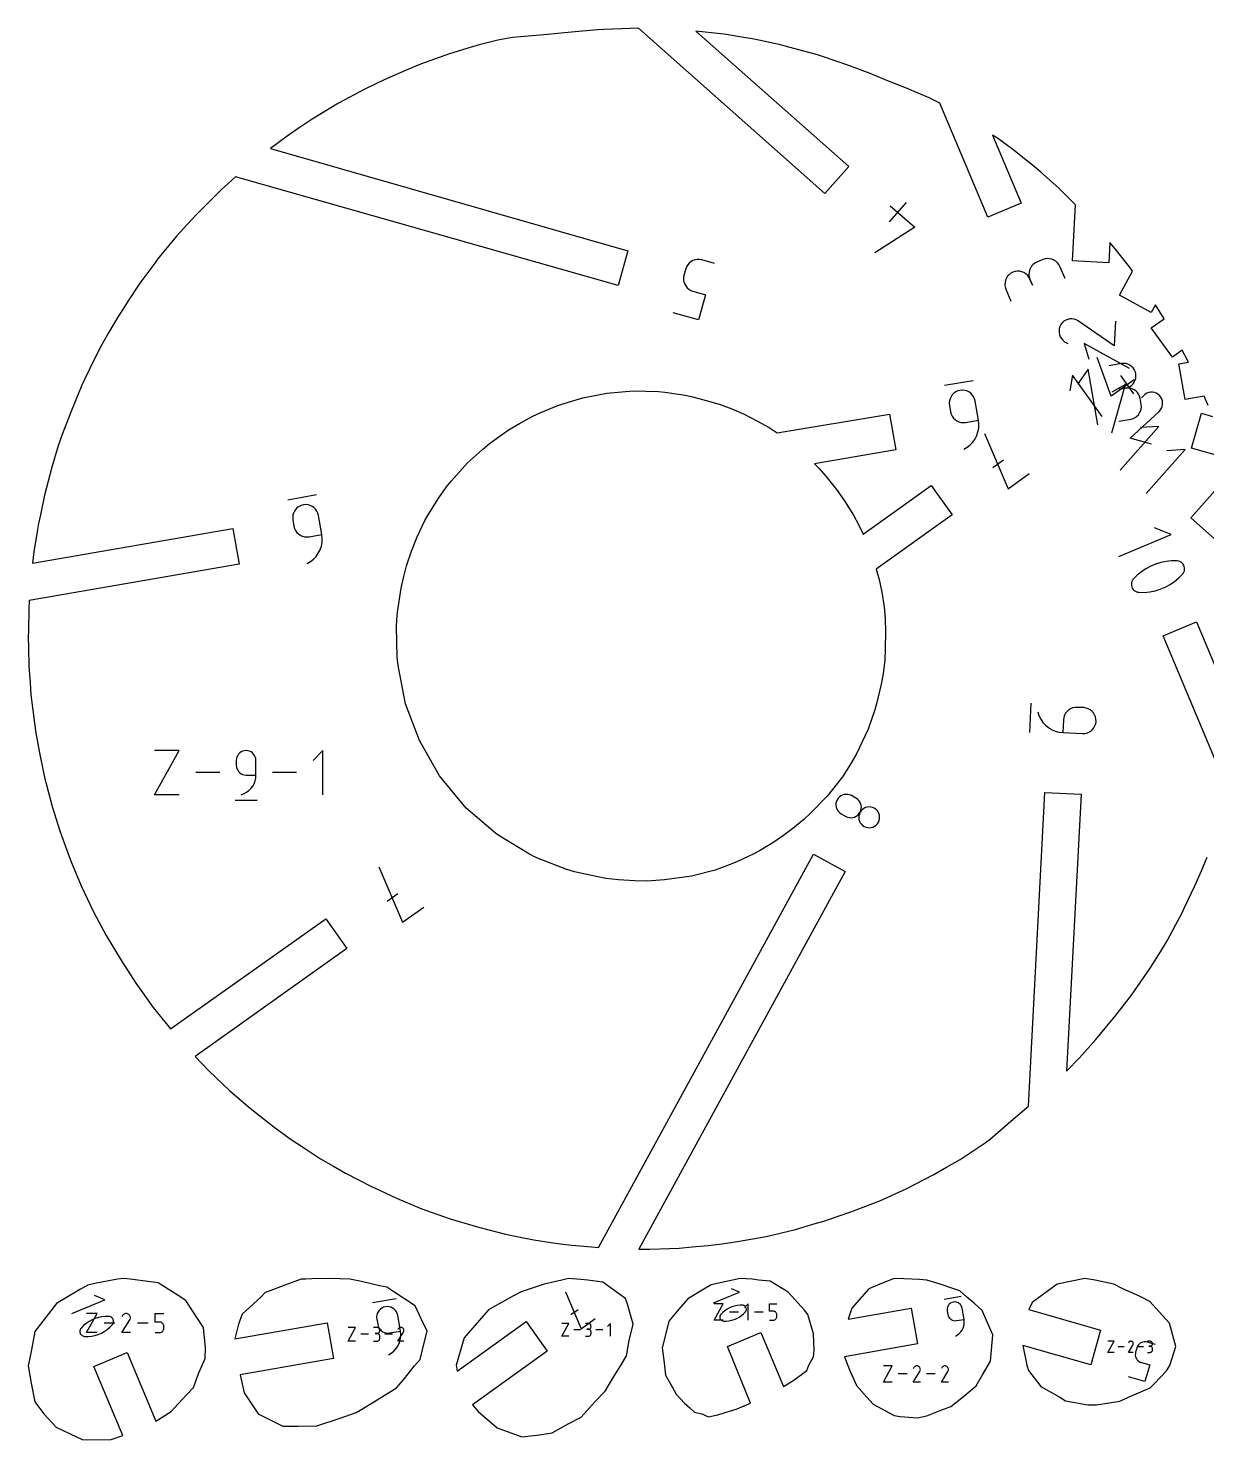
# Model space of a CAD drawing. Extents: x 1175 to 2208, y 2102 to 2749.
# Drawn here: x 1764.1 to 1892.3, y 2143.4 to 2296.9 of the extents above; entities that cross this region are included whole.
import ezdxf

# ---------------------------------------------------------------- set-up
doc = ezdxf.new("R2010")
doc.units = 0
doc.layers.add('IMPORT_-_FTPFZRFGX82OPU8', color=18, linetype='CONTINUOUS')

msp = doc.modelspace()

# ---------------------------------------------------------------- linework, layer by layer
at = {"layer": 'IMPORT_-_FTPFZRFGX82OPU8'}
for points in [[(1892.4, 2255.88), (1891.97, 2256.92), (1889.9, 2256.56), (1889.22, 2260.44), (1890.28, 2260.62), (1889.59, 2261.91), (1888.51, 2261.14), (1886.22, 2264.34), (1887.6, 2265.33), (1886.67, 2266.83), (1886.21, 2266), (1882.76, 2267.89), (1884.18, 2270.49), (1883.85, 2270.96), (1882.28, 2272.94), (1881.7, 2273.63), (1881.58, 2271.4), (1877.65, 2271.61), (1877.97, 2277.7), (1876.83, 2278.83), (1876.11, 2279.55), (1874.2, 2281.25), (1873.73, 2281.68), (1873.3, 2282.03), (1871.15, 2283.74), (1869.47, 2284.95), (1868.96, 2285.31), (1872.06, 2277.91), (1868.43, 2276.39), (1863.23, 2288.79), (1862.07, 2289.35), (1859.67, 2290.37), (1859.03, 2290.61), (1857.45, 2291.25), (1855.63, 2292), (1855.05, 2292.22), (1853.91, 2292.64), (1852.37, 2293.21), (1849.89, 2294.02), (1846.4, 2294.98), (1845.9, 2295.1), (1843.02, 2295.72), (1841.68, 2295.94), (1839.74, 2296.26), (1838.7, 2296.39), (1836.69, 2296.62), (1853.3, 2281.9), (1850.69, 2278.96), (1830.42, 2296.92), (1829.53, 2296.9), (1826.65, 2296.79), (1825.99, 2296.75), (1823.15, 2296.49), (1820.53, 2296.25), (1819.75, 2296.17), (1816.74, 2295.93), (1815.14, 2295.61), (1813.1, 2295.1), (1812.14, 2294.81), (1809.87, 2294.12), (1807.74, 2293.38), (1806.72, 2293.01), (1805.1, 2292.33), (1803.67, 2291.71), (1802.79, 2291.31), (1800.68, 2290.31), (1797.81, 2288.78), (1794.93, 2287.04), (1793.41, 2286.01), (1792.22, 2285.2), (1790.41, 2283.86), (1829.29, 2272.73), (1828.22, 2268.95), (1786.59, 2280.76), (1785.01, 2279.31), (1784.05, 2278.38), (1782.37, 2276.67), (1781.35, 2275.56), (1780.19, 2274.29), (1778.64, 2272.41), (1778.13, 2271.79), (1777.81, 2271.37), (1776.21, 2269.19), (1774.85, 2267.16), (1774.44, 2266.52), (1773.85, 2265.58), (1772.78, 2263.8), (1772.04, 2262.46), (1771.26, 2260.98), (1770.16, 2258.72), (1769.87, 2258.11), (1768.68, 2255.17), (1767.75, 2252.75), (1767.56, 2252.22), (1767.33, 2251.51), (1766.63, 2249.19), (1766.18, 2247.52), (1765.82, 2246.14), (1765.38, 2244.01), (1765.19, 2243.07), (1765.07, 2242.39), (1764.68, 2239.98), (1764.53, 2238.73), (1786.32, 2242.52), (1786.99, 2238.64), (1764.17, 2234.67), (1764.11, 2233.74), (1764.07, 2231.48), (1764.06, 2230.63), (1764.08, 2229.56), (1764.13, 2227.53), (1764.25, 2225.77), (1764.34, 2224.43), (1764.55, 2222.76), (1764.72, 2221.34), (1764.9, 2220.29), (1765.24, 2218.29), (1765.73, 2215.97), (1765.88, 2215.28), (1766.05, 2214.64), (1766.66, 2212.29), (1767.5, 2209.63), (1767.68, 2209.11), (1768.66, 2206.45), (1769.83, 2203.64), (1771.15, 2200.83), (1772.54, 2198.25), (1774.19, 2195.48), (1775.75, 2193.08), (1777.66, 2190.41), (1779.54, 2188.08), (1796.41, 2200.05), (1798.7, 2196.85), (1782.23, 2185.07), (1783.66, 2183.57), (1785.98, 2181.35), (1787.97, 2179.65), (1788.73, 2179.03), (1790.76, 2177.45), (1792.56, 2176.15), (1793.26, 2175.65), (1794.2, 2175.04), (1795.86, 2173.96), (1797.27, 2173.15), (1798.56, 2172.4), (1800.05, 2171.63), (1801.31, 2170.98), (1802.34, 2170.5), (1804.12, 2169.67), (1806.68, 2168.61), (1807.26, 2168.39), (1809.96, 2167.44), (1812.67, 2166.63), (1813.34, 2166.44), (1815.98, 2165.77), (1817.76, 2165.4), (1819.07, 2165.15), (1820.9, 2164.85), (1822.2, 2164.66), (1823.2, 2164.56), (1825.33, 2164.37), (1826.07, 2164.31), (1849.48, 2207.09), (1852.93, 2205.2), (1830.46, 2164.14), (1831.67, 2164.13), (1833.82, 2164.2), (1834.86, 2164.24), (1836.26, 2164.37), (1838.03, 2164.55), (1839.24, 2164.69), (1841.2, 2164.96), (1844.33, 2165.52), (1847.51, 2166.29), (1849.67, 2166.91), (1850.6, 2167.18), (1852.06, 2167.67), (1853.66, 2168.22), (1854.59, 2168.58), (1856.7, 2169.4), (1859.56, 2170.71), (1862.57, 2172.26), (1863.94, 2173.04), (1865.42, 2173.9), (1868.26, 2175.77), (1868.74, 2176.15), (1871.2, 2178.29), (1871.9, 2178.89), (1872.86, 2179.67), (1874.64, 2213.81), (1878.57, 2213.61), (1877.01, 2183.49), (1878.41, 2184.96), (1880.19, 2186.95), (1881.21, 2188.16), (1882.28, 2189.46), (1884.06, 2191.75), (1884.73, 2192.7), (1886.16, 2194.82), (1887.2, 2196.48), (1887.93, 2197.67), (1888.89, 2199.44), (1889.52, 2200.64), (1889.84, 2201.28), (1890.96, 2203.64), (1891.66, 2205.28), (1892.28, 2206.76)], [(1857.83, 2277.62), (1860.48, 2275.27), (1856.13, 2272.5)], [(1859.57, 2277.98), (1857.69, 2275.86)], [(1838.69, 2271.34), (1837.33, 2271.73), (1837.08, 2271.77), (1836.83, 2271.78), (1836.59, 2271.73), (1836.36, 2271.65), (1836.15, 2271.54), (1835.96, 2271.38), (1835.8, 2271.2), (1835.67, 2270.99), (1835.58, 2270.75), (1835.38, 2270.07), (1835.34, 2269.82), (1835.33, 2269.57), (1835.37, 2269.33), (1835.46, 2269.1), (1835.57, 2268.89), (1835.73, 2268.7), (1835.91, 2268.54), (1836.12, 2268.41), (1836.36, 2268.32), (1837.72, 2267.93), (1836.95, 2265.2), (1834.22, 2265.97)], [(1876.83, 2269.69), (1876.28, 2271), (1876.16, 2271.23), (1876.01, 2271.42), (1875.83, 2271.58), (1875.62, 2271.71), (1875.4, 2271.8), (1875.16, 2271.86), (1874.92, 2271.87), (1874.67, 2271.84), (1874.43, 2271.76), (1873.77, 2271.48), (1873.55, 2271.37), (1873.35, 2271.21), (1873.19, 2271.03), (1873.06, 2270.83), (1872.97, 2270.6), (1872.92, 2270.37), (1872.91, 2270.12), (1872.94, 2269.88), (1873.02, 2269.63), (1873.29, 2268.98), (1873.02, 2269.63), (1872.9, 2269.86), (1872.74, 2270.05), (1872.56, 2270.22), (1872.36, 2270.34), (1872.13, 2270.44), (1871.9, 2270.49), (1871.65, 2270.5), (1871.4, 2270.47), (1871.16, 2270.39), (1870.94, 2270.27), (1870.74, 2270.12), (1870.58, 2269.94), (1870.45, 2269.73), (1870.36, 2269.51), (1870.31, 2269.27), (1870.29, 2269.03), (1870.33, 2268.78), (1870.4, 2268.54), (1870.95, 2267.23)], [(1882.33, 2265.07), (1882.19, 2262.37), (1878.3, 2265.07), (1878.3, 2265.08), (1878.29, 2265.08), (1878.29, 2265.08), (1878.29, 2265.09), (1878.28, 2265.09), (1878.28, 2265.09), (1878.27, 2265.1), (1878.27, 2265.1), (1878.27, 2265.1), (1878.05, 2265.22), (1877.82, 2265.29), (1877.59, 2265.32), (1877.36, 2265.31), (1877.14, 2265.26), (1876.92, 2265.18), (1876.72, 2265.05), (1876.54, 2264.9), (1876.39, 2264.71), (1876.28, 2264.49), (1876.21, 2264.26), (1876.18, 2264.03), (1876.19, 2263.8), (1876.24, 2263.58), (1876.32, 2263.36), (1876.44, 2263.16), (1876.6, 2262.99), (1876.79, 2262.83), (1877.13, 2262.64)], [(1883.86, 2259.93), (1878.91, 2262.64), (1879.41, 2260.94)], [(1880.4, 2253.8), (1879.35, 2259.83), (1878.24, 2258.26)], [(1884.35, 2258.69), (1881.85, 2256.9), (1880.34, 2261.11)], [(1882.67, 2254.19), (1884.01, 2254.42), (1884.25, 2254.49), (1884.46, 2254.59), (1884.65, 2254.73), (1884.82, 2254.89), (1884.95, 2255.08), (1885.05, 2255.29), (1885.11, 2255.51), (1885.14, 2255.75), (1885.11, 2256), (1885, 2256.67), (1884.93, 2256.9), (1884.83, 2257.12), (1884.7, 2257.31), (1884.53, 2257.47), (1884.34, 2257.61), (1884.13, 2257.71), (1883.91, 2257.77), (1883.67, 2257.79), (1883.42, 2257.77), (1882.75, 2257.66), (1883.42, 2257.77), (1883.66, 2257.84), (1883.88, 2257.94), (1884.07, 2258.07), (1884.23, 2258.24), (1884.37, 2258.43), (1884.47, 2258.64), (1884.53, 2258.86), (1884.55, 2259.1), (1884.53, 2259.35), (1884.47, 2259.58), (1884.37, 2259.8), (1884.23, 2259.99), (1884.07, 2260.15), (1883.88, 2260.29), (1883.67, 2260.39), (1883.44, 2260.45), (1883.2, 2260.47), (1882.96, 2260.45), (1881.62, 2260.22)], [(1866.85, 2258.59), (1863.71, 2258.05)], [(1880.88, 2254.69), (1877.66, 2259.19), (1877.37, 2257.47)], [(1884.32, 2257.15), (1882.89, 2259.15)], [(1865.81, 2251.13), (1866.18, 2251.35), (1866.51, 2251.61), (1866.8, 2251.92), (1867.04, 2252.26), (1867.23, 2252.63), (1867.36, 2253.02), (1867.44, 2253.44), (1867.46, 2253.86), (1867.42, 2254.29), (1867.05, 2256.38), (1866.99, 2256.63), (1866.88, 2256.85), (1866.74, 2257.05), (1866.57, 2257.22), (1866.37, 2257.36), (1866.15, 2257.47), (1865.92, 2257.53), (1865.67, 2257.56), (1865.41, 2257.53), (1865.17, 2257.47), (1864.94, 2257.36), (1864.74, 2257.22), (1864.57, 2257.05), (1864.43, 2256.85), (1864.33, 2256.63), (1864.26, 2256.4), (1864.24, 2256.15), (1864.26, 2255.89), (1864.38, 2255.2), (1864.45, 2254.95), (1864.56, 2254.73), (1864.7, 2254.53), (1864.87, 2254.36), (1865.07, 2254.22), (1865.28, 2254.11), (1865.52, 2254.05), (1865.77, 2254.03), (1866.02, 2254.05), (1867.42, 2254.29)], [(1881.92, 2252.91), (1883.42, 2258.18), (1881.91, 2257.34)], [(1886.24, 2251.69), (1883.9, 2252.35), (1887.05, 2255.22), (1887.06, 2255.22), (1887.06, 2255.22), (1887.06, 2255.23), (1887.07, 2255.23), (1887.07, 2255.23), (1887.07, 2255.24), (1887.08, 2255.24), (1887.08, 2255.24), (1887.08, 2255.25), (1887.23, 2255.41), (1887.33, 2255.6), (1887.41, 2255.79), (1887.45, 2256), (1887.45, 2256.21), (1887.42, 2256.41), (1887.35, 2256.61), (1887.25, 2256.8), (1887.11, 2256.97), (1886.94, 2257.11), (1886.76, 2257.22), (1886.56, 2257.29), (1886.36, 2257.33), (1886.15, 2257.33), (1885.94, 2257.3), (1885.74, 2257.23), (1885.56, 2257.13), (1885.39, 2256.99), (1885.15, 2256.74)], [(1894.44, 2250.16), (1890.6, 2251.25), (1891.67, 2255.04), (1892.86, 2254.7)], [(1868.08, 2252.85), (1870.64, 2246.84), (1872.94, 2248.49)], [(1882.82, 2248.84), (1887.05, 2253.62), (1885.05, 2253.5)], [(1885.67, 2246.32), (1889.9, 2251.09), (1887.9, 2250.97)], [(1868.98, 2249.15), (1870.14, 2249.97)], [(1795.42, 2246.16), (1792.28, 2245.61)], [(1896.92, 2237.98), (1890.51, 2243.66), (1893.13, 2246.6)], [(1794.38, 2238.69), (1794.76, 2238.91), (1795.09, 2239.17), (1795.38, 2239.48), (1795.61, 2239.82), (1795.8, 2240.19), (1795.94, 2240.59), (1796.02, 2241), (1796.04, 2241.42), (1795.99, 2241.85), (1795.63, 2243.94), (1795.56, 2244.19), (1795.46, 2244.41), (1795.31, 2244.61), (1795.14, 2244.79), (1794.94, 2244.92), (1794.73, 2245.03), (1794.49, 2245.09), (1794.24, 2245.12), (1793.99, 2245.1), (1793.74, 2245.03), (1793.52, 2244.92), (1793.32, 2244.78), (1793.15, 2244.61), (1793.01, 2244.41), (1792.9, 2244.19), (1792.84, 2243.96), (1792.82, 2243.71), (1792.84, 2243.46), (1792.96, 2242.76), (1793.02, 2242.51), (1793.13, 2242.29), (1793.27, 2242.09), (1793.44, 2241.92), (1793.64, 2241.78), (1793.86, 2241.68), (1794.09, 2241.61), (1794.34, 2241.59), (1794.6, 2241.61), (1795.99, 2241.85)], [(1882.7, 2239.48), (1888.36, 2241.85), (1886.58, 2242.58)], [(1894.61, 2213.91), (1887.52, 2230.84), (1891.15, 2232.36), (1896.21, 2220.27)], [(1873.12, 2223.5), (1872.96, 2220.32)], [(1873.87, 2222.58), (1874, 2222.16), (1874.19, 2221.78), (1874.42, 2221.43), (1874.7, 2221.13), (1875.02, 2220.86), (1875.37, 2220.64), (1875.76, 2220.47), (1876.17, 2220.36), (1876.59, 2220.31), (1878.72, 2220.2), (1878.97, 2220.21), (1879.22, 2220.26), (1879.44, 2220.35), (1879.65, 2220.48), (1879.83, 2220.64), (1879.98, 2220.83), (1880.09, 2221.05), (1880.17, 2221.28), (1880.21, 2221.54), (1880.2, 2221.79), (1880.15, 2222.03), (1880.05, 2222.26), (1879.92, 2222.47), (1879.76, 2222.64), (1879.57, 2222.79), (1879.36, 2222.91), (1879.12, 2222.99), (1878.87, 2223.03), (1878.16, 2223.06), (1877.9, 2223.05), (1877.66, 2223), (1877.43, 2222.91), (1877.23, 2222.78), (1877.05, 2222.61), (1876.9, 2222.42), (1876.78, 2222.21), (1876.7, 2221.97), (1876.67, 2221.72), (1876.59, 2220.31)], [(1780.47, 2213.56), (1777.8, 2213.56), (1780.47, 2218.36), (1777.8, 2218.36)], [(1787.22, 2213.56), (1787.53, 2213.68), (1787.81, 2213.83), (1788.06, 2214.02), (1788.28, 2214.24), (1788.47, 2214.49), (1788.62, 2214.76), (1788.73, 2215.06), (1788.8, 2215.37), (1788.82, 2215.69), (1788.82, 2217.29), (1788.8, 2217.49), (1788.75, 2217.67), (1788.68, 2217.83), (1788.57, 2217.98), (1788.44, 2218.11), (1788.29, 2218.22), (1788.13, 2218.29), (1787.95, 2218.34), (1787.76, 2218.36), (1787.56, 2218.34), (1787.38, 2218.29), (1787.22, 2218.22), (1787.07, 2218.11), (1786.94, 2217.98), (1786.84, 2217.83), (1786.76, 2217.67), (1786.71, 2217.49), (1786.69, 2217.29), (1786.69, 2216.76), (1786.71, 2216.57), (1786.76, 2216.39), (1786.84, 2216.22), (1786.94, 2216.07), (1787.07, 2215.94), (1787.22, 2215.84), (1787.38, 2215.76), (1787.56, 2215.71), (1787.76, 2215.69), (1788.82, 2215.69)], [(1796.11, 2213.56), (1796.11, 2218.36), (1795.04, 2217.29)], [(1784.89, 2215.96), (1782.27, 2215.96)], [(1793.24, 2215.96), (1790.62, 2215.96)], [(1786.56, 2212.96), (1788.96, 2212.96)], [(1802.2, 2205.7), (1804.76, 2199.69), (1807.07, 2201.34)], [(1803.11, 2202), (1804.26, 2202.83)], [(1768.81, 2157.12), (1772.4, 2158.63), (1771.27, 2159.09)], [(1804.08, 2158.74), (1801.51, 2158.29)], [(1822.49, 2159.49), (1824.19, 2155.48), (1825.73, 2156.58)], [(1838.61, 2158.28), (1841.44, 2159.46), (1840.55, 2159.83)], [(1865.52, 2158.99), (1863.7, 2158.67)], [(1771.55, 2155.06), (1770.39, 2155.06), (1771.55, 2157.14), (1770.39, 2157.14)], [(1775.17, 2155.06), (1774.25, 2155.06), (1775.1, 2156.43), (1775.1, 2156.43), (1775.11, 2156.43), (1775.11, 2156.43), (1775.11, 2156.44), (1775.11, 2156.44), (1775.11, 2156.44), (1775.11, 2156.44), (1775.11, 2156.44), (1775.11, 2156.44), (1775.15, 2156.52), (1775.17, 2156.6), (1775.17, 2156.68), (1775.17, 2156.76), (1775.15, 2156.83), (1775.11, 2156.9), (1775.07, 2156.97), (1775.01, 2157.03), (1774.94, 2157.08), (1774.87, 2157.11), (1774.79, 2157.13), (1774.71, 2157.14), (1774.63, 2157.13), (1774.55, 2157.11), (1774.48, 2157.08), (1774.42, 2157.03), (1774.36, 2156.97), (1774.31, 2156.91), (1774.25, 2156.79)], [(1777.87, 2155.06), (1778.34, 2155.06), (1778.42, 2155.06), (1778.5, 2155.08), (1778.57, 2155.12), (1778.63, 2155.16), (1778.69, 2155.22), (1778.73, 2155.28), (1778.77, 2155.36), (1778.79, 2155.44), (1778.8, 2155.52), (1778.8, 2155.75), (1778.79, 2155.83), (1778.77, 2155.91), (1778.73, 2155.98), (1778.69, 2156.05), (1778.63, 2156.1), (1778.57, 2156.15), (1778.5, 2156.18), (1778.42, 2156.2), (1778.34, 2156.21), (1777.87, 2156.21), (1777.87, 2157.14), (1778.8, 2157.14)], [(1803.23, 2152.64), (1803.54, 2152.82), (1803.81, 2153.03), (1804.04, 2153.29), (1804.24, 2153.56), (1804.39, 2153.87), (1804.5, 2154.19), (1804.56, 2154.52), (1804.58, 2154.87), (1804.54, 2155.22), (1804.25, 2156.93), (1804.19, 2157.13), (1804.11, 2157.31), (1803.99, 2157.48), (1803.85, 2157.62), (1803.69, 2157.73), (1803.51, 2157.82), (1803.32, 2157.87), (1803.12, 2157.89), (1802.91, 2157.87), (1802.71, 2157.82), (1802.52, 2157.73), (1802.36, 2157.62), (1802.22, 2157.48), (1802.11, 2157.31), (1802.02, 2157.13), (1801.97, 2156.94), (1801.95, 2156.74), (1801.97, 2156.53), (1802.07, 2155.96), (1802.12, 2155.76), (1802.21, 2155.58), (1802.32, 2155.42), (1802.46, 2155.28), (1802.62, 2155.16), (1802.8, 2155.08), (1802.99, 2155.03), (1803.2, 2155.01), (1803.4, 2155.02), (1804.54, 2155.22)], [(1823.09, 2157.02), (1823.86, 2157.57)], [(1839.65, 2156.4), (1838.66, 2156.4), (1839.65, 2158.19), (1838.66, 2158.19)], [(1841.3, 2157.29), (1840.32, 2157.29)], [(1842.37, 2156.4), (1842.37, 2158.19), (1841.97, 2157.79)], [(1844.01, 2157.29), (1843.04, 2157.29)], [(1844.68, 2156.4), (1845.08, 2156.4), (1845.15, 2156.41), (1845.22, 2156.43), (1845.28, 2156.46), (1845.34, 2156.49), (1845.38, 2156.54), (1845.42, 2156.6), (1845.45, 2156.66), (1845.47, 2156.73), (1845.48, 2156.8), (1845.48, 2157), (1845.47, 2157.07), (1845.45, 2157.13), (1845.42, 2157.2), (1845.38, 2157.25), (1845.34, 2157.3), (1845.28, 2157.34), (1845.22, 2157.37), (1845.15, 2157.39), (1845.08, 2157.39), (1844.68, 2157.39), (1844.68, 2158.19), (1845.48, 2158.19)], [(1864.91, 2154.67), (1865.13, 2154.8), (1865.32, 2154.95), (1865.49, 2155.13), (1865.63, 2155.32), (1865.74, 2155.54), (1865.81, 2155.77), (1865.86, 2156.01), (1865.87, 2156.25), (1865.85, 2156.5), (1865.63, 2157.71), (1865.6, 2157.85), (1865.54, 2157.98), (1865.45, 2158.1), (1865.35, 2158.2), (1865.24, 2158.28), (1865.11, 2158.34), (1864.98, 2158.38), (1864.83, 2158.39), (1864.69, 2158.38), (1864.54, 2158.34), (1864.41, 2158.28), (1864.3, 2158.2), (1864.2, 2158.1), (1864.12, 2157.98), (1864.06, 2157.86), (1864.02, 2157.72), (1864.01, 2157.58), (1864.02, 2157.43), (1864.09, 2157.03), (1864.13, 2156.88), (1864.19, 2156.75), (1864.27, 2156.64), (1864.37, 2156.54), (1864.48, 2156.46), (1864.61, 2156.4), (1864.75, 2156.36), (1864.89, 2156.35), (1865.04, 2156.36), (1865.85, 2156.5)], [(1773.47, 2156.1), (1772.33, 2156.1)], [(1777.09, 2156.1), (1775.95, 2156.1)], [(1799.67, 2154.12), (1798.84, 2154.12), (1799.67, 2155.63), (1798.84, 2155.63)], [(1801.63, 2154.12), (1801.96, 2154.12), (1802.02, 2154.13), (1802.08, 2154.14), (1802.13, 2154.17), (1802.18, 2154.2), (1802.22, 2154.24), (1802.25, 2154.29), (1802.28, 2154.34), (1802.29, 2154.4), (1802.3, 2154.46), (1802.3, 2154.62), (1802.29, 2154.68), (1802.28, 2154.74), (1802.25, 2154.79), (1802.22, 2154.84), (1802.18, 2154.88), (1802.13, 2154.91), (1802.08, 2154.94), (1802.02, 2154.95), (1801.96, 2154.96), (1801.79, 2154.96), (1801.96, 2154.96), (1802.02, 2154.96), (1802.08, 2154.98), (1802.13, 2155), (1802.18, 2155.04), (1802.22, 2155.08), (1802.25, 2155.12), (1802.28, 2155.18), (1802.29, 2155.23), (1802.3, 2155.29), (1802.29, 2155.35), (1802.28, 2155.41), (1802.25, 2155.46), (1802.22, 2155.51), (1802.18, 2155.55), (1802.13, 2155.58), (1802.08, 2155.61), (1802.02, 2155.62), (1801.96, 2155.63), (1801.63, 2155.63)], [(1804.92, 2154.12), (1804.25, 2154.12), (1804.87, 2155.12), (1804.87, 2155.12), (1804.87, 2155.12), (1804.87, 2155.12), (1804.87, 2155.12), (1804.87, 2155.12), (1804.87, 2155.12), (1804.87, 2155.13), (1804.88, 2155.13), (1804.88, 2155.13), (1804.9, 2155.18), (1804.92, 2155.24), (1804.92, 2155.3), (1804.92, 2155.35), (1804.9, 2155.41), (1804.88, 2155.46), (1804.84, 2155.51), (1804.8, 2155.55), (1804.75, 2155.59), (1804.7, 2155.61), (1804.64, 2155.63), (1804.58, 2155.63), (1804.53, 2155.62), (1804.47, 2155.61), (1804.42, 2155.59), (1804.37, 2155.55), (1804.33, 2155.51), (1804.3, 2155.46), (1804.25, 2155.38)], [(1822.87, 2154.66), (1822.1, 2154.66), (1822.87, 2156.05), (1822.1, 2156.05)], [(1824.66, 2154.66), (1824.97, 2154.66), (1825.03, 2154.67), (1825.08, 2154.68), (1825.13, 2154.7), (1825.17, 2154.73), (1825.21, 2154.77), (1825.24, 2154.81), (1825.26, 2154.86), (1825.27, 2154.91), (1825.28, 2154.97), (1825.28, 2155.12), (1825.27, 2155.18), (1825.26, 2155.23), (1825.24, 2155.28), (1825.21, 2155.32), (1825.17, 2155.36), (1825.13, 2155.39), (1825.08, 2155.41), (1825.03, 2155.43), (1824.97, 2155.43), (1824.82, 2155.43), (1824.97, 2155.43), (1825.03, 2155.44), (1825.08, 2155.45), (1825.13, 2155.47), (1825.17, 2155.5), (1825.21, 2155.54), (1825.24, 2155.58), (1825.26, 2155.63), (1825.27, 2155.68), (1825.28, 2155.74), (1825.27, 2155.79), (1825.26, 2155.85), (1825.24, 2155.89), (1825.21, 2155.94), (1825.17, 2155.97), (1825.13, 2156), (1825.08, 2156.03), (1825.03, 2156.04), (1824.97, 2156.05), (1824.66, 2156.05)], [(1827.38, 2154.66), (1827.38, 2156.05), (1827.07, 2155.74)], [(1801.06, 2154.88), (1800.24, 2154.88)], [(1803.69, 2154.88), (1802.86, 2154.88)], [(1824.14, 2155.35), (1823.39, 2155.35)], [(1826.55, 2155.35), (1825.8, 2155.35)], [(1882.16, 2152.91), (1881.5, 2152.91), (1882.16, 2154.12), (1881.5, 2154.12)], [(1884.26, 2152.91), (1883.73, 2152.91), (1884.22, 2153.71), (1884.22, 2153.71), (1884.22, 2153.71), (1884.22, 2153.71), (1884.22, 2153.71), (1884.22, 2153.71), (1884.22, 2153.71), (1884.22, 2153.71), (1884.22, 2153.71), (1884.22, 2153.71), (1884.25, 2153.76), (1884.26, 2153.8), (1884.26, 2153.85), (1884.26, 2153.9), (1884.24, 2153.94), (1884.23, 2153.98), (1884.2, 2154.02), (1884.17, 2154.05), (1884.13, 2154.08), (1884.08, 2154.1), (1884.04, 2154.11), (1883.99, 2154.12), (1883.95, 2154.11), (1883.9, 2154.1), (1883.86, 2154.08), (1883.82, 2154.05), (1883.79, 2154.02), (1883.76, 2153.98), (1883.73, 2153.91)], [(1886.67, 2153.77), (1885.78, 2154.02), (1885.61, 2154.05), (1885.45, 2154.05), (1885.29, 2154.03), (1885.14, 2153.97), (1885.01, 2153.9), (1884.88, 2153.8), (1884.78, 2153.68), (1884.69, 2153.54), (1884.63, 2153.38), (1884.51, 2152.94), (1884.48, 2152.77), (1884.47, 2152.61), (1884.5, 2152.45), (1884.55, 2152.3), (1884.63, 2152.17), (1884.73, 2152.04), (1884.85, 2151.94), (1884.99, 2151.85), (1885.15, 2151.79), (1886.04, 2151.54), (1885.53, 2149.75), (1883.75, 2150.26)], [(1885.82, 2152.91), (1886.09, 2152.91), (1886.14, 2152.92), (1886.18, 2152.93), (1886.22, 2152.95), (1886.26, 2152.98), (1886.29, 2153.01), (1886.32, 2153.04), (1886.34, 2153.09), (1886.35, 2153.13), (1886.36, 2153.18), (1886.36, 2153.31), (1886.35, 2153.36), (1886.34, 2153.41), (1886.32, 2153.45), (1886.29, 2153.48), (1886.26, 2153.52), (1886.22, 2153.54), (1886.18, 2153.56), (1886.14, 2153.58), (1886.09, 2153.58), (1885.96, 2153.58), (1886.09, 2153.58), (1886.14, 2153.58), (1886.18, 2153.6), (1886.22, 2153.62), (1886.26, 2153.64), (1886.29, 2153.68), (1886.32, 2153.71), (1886.34, 2153.75), (1886.35, 2153.8), (1886.36, 2153.85), (1886.35, 2153.9), (1886.34, 2153.94), (1886.32, 2153.98), (1886.29, 2154.02), (1886.26, 2154.05), (1886.22, 2154.08), (1886.18, 2154.1), (1886.14, 2154.11), (1886.09, 2154.11), (1885.82, 2154.11)], [(1883.27, 2153.51), (1882.62, 2153.51)], [(1885.37, 2153.51), (1884.71, 2153.51)], [(1858.04, 2149.68), (1857.07, 2149.68), (1858.04, 2151.44), (1857.07, 2151.44)], [(1861.1, 2149.68), (1860.32, 2149.68), (1861.04, 2150.84), (1861.04, 2150.84), (1861.04, 2150.84), (1861.04, 2150.85), (1861.04, 2150.85), (1861.04, 2150.85), (1861.04, 2150.85), (1861.05, 2150.85), (1861.05, 2150.85), (1861.05, 2150.85), (1861.08, 2150.92), (1861.09, 2150.98), (1861.1, 2151.05), (1861.09, 2151.12), (1861.08, 2151.18), (1861.05, 2151.24), (1861.01, 2151.3), (1860.96, 2151.35), (1860.9, 2151.39), (1860.84, 2151.42), (1860.77, 2151.43), (1860.71, 2151.44), (1860.64, 2151.43), (1860.58, 2151.41), (1860.52, 2151.39), (1860.46, 2151.35), (1860.41, 2151.3), (1860.37, 2151.24), (1860.32, 2151.14)], [(1864.16, 2149.68), (1863.38, 2149.68), (1864.1, 2150.84), (1864.1, 2150.84), (1864.1, 2150.84), (1864.1, 2150.85), (1864.1, 2150.85), (1864.1, 2150.85), (1864.1, 2150.85), (1864.1, 2150.85), (1864.1, 2150.85), (1864.1, 2150.85), (1864.13, 2150.92), (1864.15, 2150.98), (1864.16, 2151.05), (1864.15, 2151.12), (1864.13, 2151.18), (1864.1, 2151.24), (1864.07, 2151.3), (1864.02, 2151.35), (1863.96, 2151.39), (1863.9, 2151.42), (1863.83, 2151.43), (1863.76, 2151.44), (1863.7, 2151.43), (1863.63, 2151.41), (1863.57, 2151.39), (1863.52, 2151.35), (1863.47, 2151.3), (1863.43, 2151.24), (1863.38, 2151.14)], [(1859.66, 2150.56), (1858.7, 2150.56)], [(1862.72, 2150.56), (1861.76, 2150.56)]]:
    msp.add_lwpolyline(points, dxfattribs=at)
for points in [[(1808.8, 2215.61), (1806.6, 2219.44), (1805.1, 2223.46), (1804.28, 2227.63), (1804.18, 2228.51), (1804.13, 2231.81), (1804.15, 2232.57), (1804.22, 2233.41), (1804.63, 2236.01), (1804.86, 2237.13), (1805.21, 2238.46), (1805.76, 2240.05), (1806.38, 2241.61), (1807.21, 2243.37), (1807.57, 2244.01), (1808.72, 2245.84), (1809.57, 2247.04), (1810.08, 2247.71), (1811.84, 2249.65), (1813.47, 2251.12), (1814.19, 2251.71), (1815.53, 2252.71), (1816.37, 2253.27), (1817.51, 2253.95), (1818.96, 2254.73), (1819.82, 2255.14), (1821.55, 2255.86), (1822.1, 2256.05), (1824.4, 2256.74), (1826.99, 2257.25), (1829.84, 2257.48), (1832.6, 2257.4), (1833.31, 2257.34), (1835.31, 2257.05), (1836.2, 2256.86), (1838.19, 2256.34), (1839.32, 2256.01), (1840.58, 2255.54), (1841.93, 2254.95), (1843.32, 2254.24), (1844.65, 2253.49), (1845.53, 2252.92), (1857.74, 2254.96), (1858.42, 2251.08), (1849.58, 2249.54), (1850.08, 2249.04), (1850.83, 2248.2), (1851.97, 2246.75), (1852.86, 2245.52), (1853.83, 2243.97), (1854.38, 2242.95), (1854.87, 2241.9), (1862.28, 2247.2), (1864.57, 2244), (1856.3, 2238.08), (1856.6, 2236.96), (1856.89, 2235.59), (1857.15, 2233.98), (1857.27, 2232.74), (1857.31, 2231.27), (1857.28, 2229.42), (1857.23, 2228.2), (1857.04, 2226.7), (1856.85, 2225.59), (1856.37, 2223.59), (1856.15, 2222.8), (1855.41, 2220.7), (1854.11, 2217.92), (1853.31, 2216.59), (1852.62, 2215.5), (1850.98, 2213.42), (1849.12, 2211.5), (1848.43, 2210.87), (1847.23, 2209.87), (1846.21, 2209.13), (1845.05, 2208.32), (1843.6, 2207.46), (1842.98, 2207.12), (1841.21, 2206.3), (1840.6, 2206.04), (1838.77, 2205.37), (1836.19, 2204.69), (1833.27, 2204.29), (1831.39, 2204.17), (1830.05, 2204.2), (1828.27, 2204.3), (1826.9, 2204.45), (1824.62, 2204.91), (1823.48, 2205.18), (1822.63, 2205.43), (1819.64, 2206.6), (1819.06, 2206.85), (1818.59, 2207.09), (1815.34, 2209.05), (1814.9, 2209.36), (1811.71, 2212.11)], [(1884.05, 2236.48), (1884.05, 2236.32), (1884.09, 2236.18), (1884.14, 2236.04), (1884.22, 2235.92), (1884.32, 2235.81), (1884.43, 2235.72), (1884.56, 2235.65), (1884.7, 2235.6), (1884.85, 2235.58), (1885.45, 2235.57), (1886.05, 2235.63), (1886.63, 2235.75), (1887.19, 2235.92), (1887.74, 2236.15), (1888.26, 2236.43), (1888.75, 2236.76), (1889.21, 2237.15), (1889.63, 2237.58), (1889.67, 2237.63), (1889.7, 2237.68), (1889.73, 2237.74), (1889.76, 2237.79), (1889.79, 2237.85), (1889.81, 2237.91), (1889.82, 2237.97), (1889.83, 2238.03), (1889.84, 2238.09), (1889.83, 2238.25), (1889.8, 2238.39), (1889.74, 2238.53), (1889.67, 2238.65), (1889.57, 2238.76), (1889.46, 2238.85), (1889.33, 2238.92), (1889.19, 2238.97), (1889.03, 2238.99), (1888.43, 2239), (1887.84, 2238.94), (1887.26, 2238.82), (1886.69, 2238.65), (1886.15, 2238.42), (1885.63, 2238.14), (1885.14, 2237.81), (1884.68, 2237.43), (1884.26, 2236.99), (1884.22, 2236.95), (1884.18, 2236.89), (1884.15, 2236.84), (1884.12, 2236.78), (1884.1, 2236.72), (1884.08, 2236.66), (1884.07, 2236.6), (1884.05, 2236.54)], [(1853.59, 2213.46), (1853.4, 2213.54), (1853.21, 2213.59), (1853.01, 2213.6), (1852.82, 2213.58), (1852.63, 2213.52), (1852.46, 2213.44), (1852.3, 2213.32), (1852.16, 2213.18), (1852.05, 2213.01), (1851.97, 2212.82), (1851.92, 2212.63), (1851.91, 2212.43), (1851.93, 2212.24), (1851.98, 2212.05), (1852.07, 2211.88), (1852.18, 2211.72), (1852.33, 2211.58), (1852.5, 2211.47), (1852.99, 2211.2), (1853.18, 2211.11), (1853.38, 2211.07), (1853.57, 2211.06), (1853.76, 2211.08), (1853.95, 2211.13), (1854.13, 2211.22), (1854.28, 2211.33), (1854.42, 2211.48), (1854.54, 2211.65), (1854.62, 2211.83), (1854.66, 2212.03), (1854.68, 2212.22), (1854.65, 2212.42), (1854.6, 2212.6), (1854.51, 2212.78), (1854.4, 2212.94), (1854.26, 2213.08), (1854.08, 2213.19)], [(1854.99, 2210.1), (1855.18, 2210.02), (1855.37, 2209.98), (1855.57, 2209.96), (1855.76, 2209.99), (1855.94, 2210.04), (1856.12, 2210.13), (1856.28, 2210.24), (1856.42, 2210.38), (1856.53, 2210.56), (1856.61, 2210.74), (1856.66, 2210.94), (1856.67, 2211.13), (1856.65, 2211.33), (1856.59, 2211.51), (1856.51, 2211.69), (1856.39, 2211.84), (1856.25, 2211.98), (1856.08, 2212.1), (1855.89, 2212.18), (1855.7, 2212.22), (1855.5, 2212.24), (1855.31, 2212.21), (1855.12, 2212.16), (1854.95, 2212.07), (1854.79, 2211.96), (1854.65, 2211.82), (1854.54, 2211.65), (1854.46, 2211.46), (1854.41, 2211.26), (1854.4, 2211.07), (1854.42, 2210.88), (1854.48, 2210.69), (1854.56, 2210.51), (1854.68, 2210.36), (1854.82, 2210.22)], [(1764.79, 2147.54), (1765.76, 2146.21), (1767.1, 2144.77), (1769.31, 2143.73), (1769.93, 2143.42), (1770.55, 2143.4), (1773.08, 2143.45), (1774.35, 2143.85), (1771.2, 2151.36), (1774.83, 2152.88), (1777.95, 2145.44), (1779.62, 2146.48), (1780.76, 2147.73), (1782.04, 2149.1), (1782.6, 2150.68), (1783.29, 2152.25), (1783.33, 2153.39), (1783.11, 2155.63), (1782.48, 2156.59), (1781.19, 2158.55), (1780.36, 2159.09), (1778.98, 2159.97), (1778.2, 2160.47), (1777.34, 2160.58), (1775.15, 2160.87), (1774.46, 2160.96), (1773.75, 2160.86), (1771.3, 2160.39), (1770.55, 2160.22), (1769.73, 2159.78), (1768.04, 2158.78), (1767.12, 2158.23), (1765.63, 2156.29), (1764.79, 2155.19), (1764.36, 2153.02), (1764.06, 2151.44), (1764.38, 2149.55)], [(1787.12, 2150.48), (1787.53, 2148.52), (1789.05, 2146.24), (1791.76, 2144.87), (1793.41, 2144.88), (1795.44, 2144.91), (1797.98, 2145.74), (1799.73, 2146.36), (1800.16, 2146.64), (1801.73, 2147.57), (1804.12, 2149.07), (1804.83, 2149.9), (1806.09, 2151.43), (1806.69, 2152.13), (1807.02, 2153.51), (1807.44, 2155.23), (1806.85, 2156.48), (1806.15, 2157.97), (1804.99, 2158.72), (1803.83, 2159.49), (1803.06, 2160), (1802.25, 2160.16), (1800.3, 2160.6), (1799.05, 2160.86), (1796.85, 2160.95), (1794.89, 2160.9), (1794.27, 2160.88), (1793.74, 2160.87), (1792.25, 2160.32), (1790.46, 2159.65), (1789.84, 2159.41), (1789.35, 2158.92), (1787.32, 2157.08), (1786.91, 2155.99), (1786.52, 2154.37), (1796.58, 2156.12), (1797.25, 2152.24)], [(1810.61, 2151.5), (1810.73, 2150.88), (1818.23, 2156.25), (1820.52, 2153.05), (1812.39, 2147.22), (1812.99, 2146.47), (1815.05, 2144.7), (1817.76, 2143.74), (1819.66, 2143.94), (1821.04, 2144.17), (1822.77, 2145.12), (1824.19, 2145.86), (1825.73, 2147.56), (1826.81, 2148.68), (1827.28, 2149.47), (1827.84, 2150.4), (1828.56, 2151.56), (1829.13, 2152.54), (1829.43, 2154.21), (1829.85, 2155.97), (1829.63, 2156.74), (1829.23, 2158.16), (1829.02, 2158.77), (1828.41, 2159.19), (1827.35, 2159.96), (1826.57, 2160.53), (1824.92, 2160.75), (1824.16, 2160.83), (1822.81, 2160.96), (1822.08, 2160.78), (1820.19, 2160.31), (1817.68, 2159.51), (1816.83, 2159.04), (1814.64, 2157.82), (1814.13, 2157.52), (1811.92, 2154.98), (1811.48, 2154.48)], [(1834.55, 2148.35), (1835.43, 2147.4), (1836.01, 2146.87), (1836.53, 2146.39), (1837.45, 2146.17), (1838.02, 2145.88), (1839.08, 2146.13), (1840.33, 2146.5), (1841.18, 2146.78), (1842.63, 2147.38), (1840.11, 2153.56), (1843.75, 2155.08), (1846.21, 2149.2), (1847.32, 2149.88), (1848.73, 2150.94), (1848.98, 2151.53), (1849.47, 2152.43), (1849.55, 2153.13), (1849.48, 2154.91), (1848.84, 2157.03), (1848.49, 2157.49), (1846.71, 2159.46), (1844.76, 2160.65), (1843.51, 2160.77), (1842.79, 2160.86), (1841.51, 2160.96), (1839.51, 2160.52), (1838.33, 2160.24), (1837.37, 2159.67), (1835.79, 2158.73), (1834.83, 2157.6), (1833.73, 2156.32), (1833.38, 2154.83), (1833.02, 2153.39), (1833.23, 2151.76), (1833.39, 2150.44), (1834.1, 2149.17)], [(1854.15, 2149.29), (1855.27, 2148.03), (1855.95, 2147.27), (1858.26, 2146.03), (1858.91, 2145.92), (1860.78, 2145.78), (1861.79, 2146), (1863.45, 2146.67), (1864.4, 2147.04), (1865.59, 2147.98), (1867.17, 2149.26), (1867.85, 2150.45), (1868.73, 2151.96), (1868.85, 2153.16), (1868.99, 2154.81), (1868.4, 2156.13), (1867.83, 2157.47), (1866.94, 2158.25), (1866.13, 2158.95), (1865.39, 2159.59), (1864.74, 2159.82), (1863.24, 2160.31), (1861.81, 2160.78), (1861.01, 2160.85), (1859.29, 2160.92), (1858.23, 2160.96), (1856.69, 2160.32), (1855.49, 2159.82), (1854.7, 2158.92), (1853.63, 2157.72), (1853.26, 2156.51), (1860.09, 2157.7), (1860.77, 2153.82), (1852.85, 2152.44), (1853.4, 2151.01)], [(1872.87, 2150.92), (1874.21, 2149.21), (1876.25, 2148.02), (1876.88, 2147.63), (1879.32, 2147.21), (1880.27, 2147.19), (1882.78, 2147.62), (1883.82, 2148.07), (1886.11, 2149.07), (1886.57, 2149.54), (1887.87, 2150.9), (1888.24, 2151.47), (1888.89, 2153.56), (1888.21, 2156.08), (1886.06, 2158.44), (1884.92, 2159.02), (1883.13, 2159.82), (1882.13, 2160.32), (1880.1, 2160.76), (1878.98, 2160.96), (1875.96, 2160.34), (1873.25, 2158.35), (1872.88, 2157.56), (1880.7, 2155.34), (1879.63, 2151.55), (1872.24, 2153.64), (1872.66, 2151.53)], [(1839.28, 2156.77), (1839.28, 2156.7), (1839.3, 2156.62), (1839.33, 2156.56), (1839.37, 2156.5), (1839.42, 2156.44), (1839.47, 2156.4), (1839.54, 2156.36), (1839.61, 2156.34), (1839.68, 2156.32), (1839.98, 2156.32), (1840.28, 2156.35), (1840.57, 2156.41), (1840.86, 2156.5), (1841.13, 2156.61), (1841.39, 2156.75), (1841.63, 2156.92), (1841.86, 2157.11), (1842.07, 2157.33), (1842.09, 2157.35), (1842.11, 2157.38), (1842.13, 2157.4), (1842.14, 2157.43), (1842.15, 2157.46), (1842.16, 2157.49), (1842.17, 2157.52), (1842.18, 2157.55), (1842.18, 2157.58), (1842.18, 2157.66), (1842.16, 2157.73), (1842.13, 2157.8), (1842.09, 2157.86), (1842.05, 2157.92), (1841.99, 2157.96), (1841.92, 2158), (1841.85, 2158.02), (1841.78, 2158.03), (1841.48, 2158.04), (1841.18, 2158.01), (1840.89, 2157.95), (1840.6, 2157.86), (1840.33, 2157.75), (1840.07, 2157.61), (1839.83, 2157.44), (1839.6, 2157.25), (1839.39, 2157.03), (1839.37, 2157.01), (1839.35, 2156.98), (1839.33, 2156.96), (1839.32, 2156.93), (1839.31, 2156.9), (1839.3, 2156.87), (1839.29, 2156.84), (1839.28, 2156.81)], [(1769.67, 2155.22), (1769.67, 2155.12), (1769.69, 2155.03), (1769.72, 2154.94), (1769.77, 2154.87), (1769.84, 2154.8), (1769.91, 2154.74), (1769.99, 2154.69), (1770.08, 2154.66), (1770.18, 2154.65), (1770.56, 2154.65), (1770.93, 2154.68), (1771.3, 2154.76), (1771.66, 2154.87), (1772.01, 2155.01), (1772.33, 2155.19), (1772.65, 2155.4), (1772.94, 2155.64), (1773.2, 2155.92), (1773.23, 2155.95), (1773.25, 2155.98), (1773.27, 2156.02), (1773.29, 2156.05), (1773.3, 2156.09), (1773.32, 2156.13), (1773.33, 2156.17), (1773.33, 2156.21), (1773.34, 2156.25), (1773.33, 2156.34), (1773.31, 2156.44), (1773.28, 2156.52), (1773.23, 2156.6), (1773.17, 2156.67), (1773.09, 2156.73), (1773.01, 2156.77), (1772.92, 2156.8), (1772.83, 2156.82), (1772.44, 2156.82), (1772.07, 2156.78), (1771.7, 2156.71), (1771.34, 2156.6), (1771, 2156.45), (1770.67, 2156.28), (1770.36, 2156.06), (1770.07, 2155.82), (1769.8, 2155.55), (1769.77, 2155.52), (1769.75, 2155.48), (1769.73, 2155.45), (1769.71, 2155.41), (1769.7, 2155.38), (1769.69, 2155.34), (1769.68, 2155.3), (1769.67, 2155.26)]]:
    msp.add_lwpolyline(points, close=True, dxfattribs=at)

doc.saveas('drawing.dxf')
